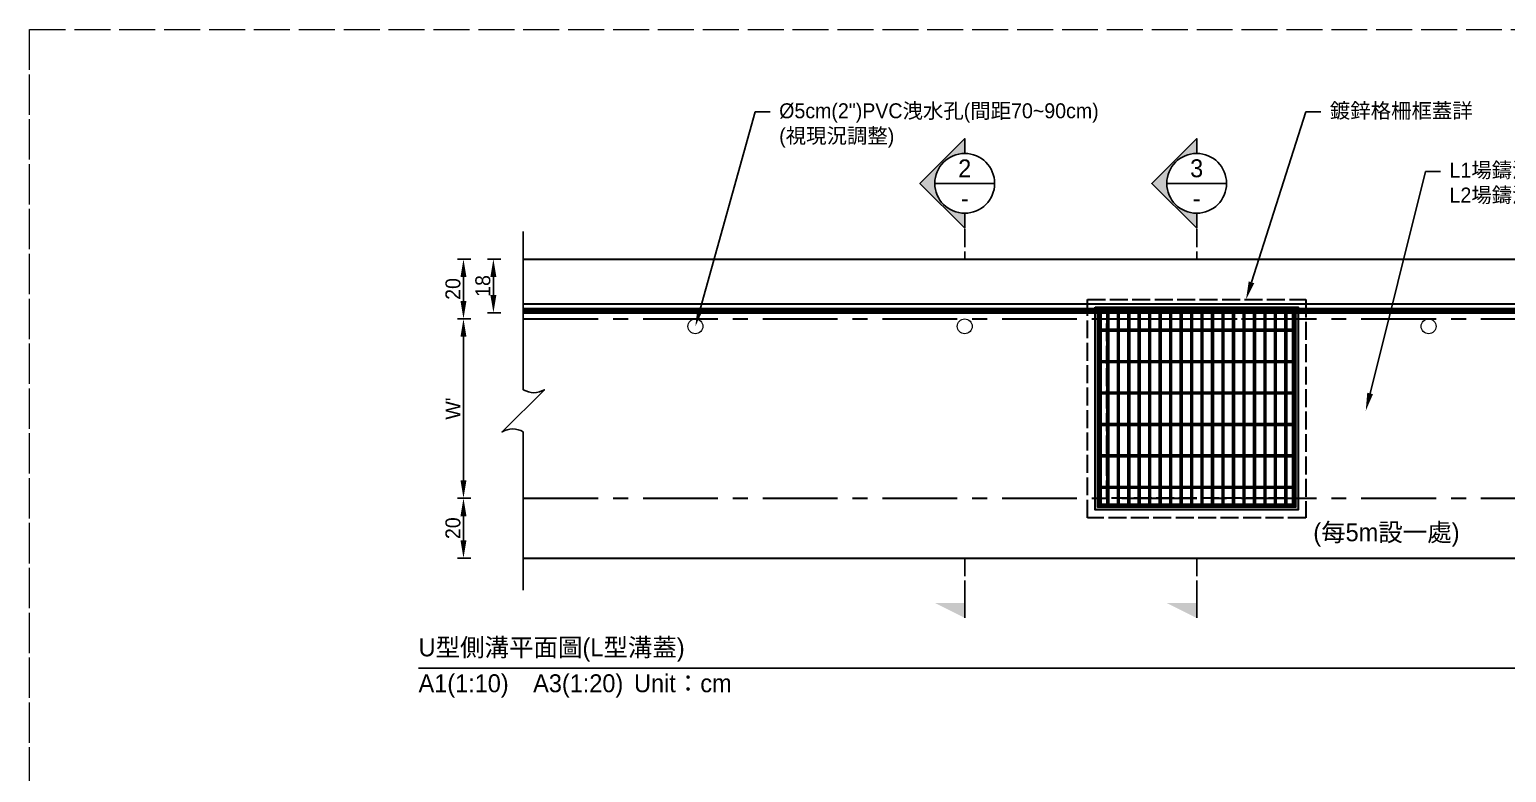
# Model space of a CAD drawing. Extents: x -8920 to 1950, y -2159 to 466.
# Drawn here: x -2640 to -2146.5, y -248.4 to 0 of the extents above; entities that cross this region are included whole.
import ezdxf
from ezdxf import colors
from ezdxf.entities.mleader import LeaderData, LeaderLine
from ezdxf.math import Vec2, Vec3

# ---------------------------------------------------------------- set-up
doc = ezdxf.new("R2010")
doc.units = 0
doc.header["$MEASUREMENT"] = 0
doc.linetypes.add('ACAD_ISO02W100', pattern=[15, 12, -3])
doc.linetypes.add('CENTERX2', pattern=[4, 2.5, -0.5, 0.5, -0.5])
doc.layers.add('一、4.基本-隱藏', color=9, linetype='ACAD_ISO02W100', lineweight=20, plot=False)
doc.layers.add('三、3.文字-註解文字', color=2, linetype='Continuous')
for name, color, linetype, lineweight in [('二、1.繪圖-既有設施', 8, 'Continuous', 20), ('二、2.繪圖-施作項目', 181, 'Continuous', 30), ('二、6.繪圖-其他施作項目', 35, 'Continuous', 30)]:
    doc.layers.add(name, color=color, linetype=linetype, lineweight=lineweight)
doc.styles.add('次圖名(詳圖)', font='MS PGothic.ttf', dxfattribs={"height": 6})
doc.styles.add('註解文字(詳圖)', font='MS PGothic.ttf', dxfattribs={"height": 5})
doc.dimstyles.new('註解文字(詳圖)', dxfattribs={"dimtxt": 5, "dimasz": 6, "dimexe": 2, "dimexo": 5, "dimgap": 1, "dimtad": 2, "dimzin": 0, "dimdsep": 46, "dimtxsty": '註解文字(詳圖)', "dimcen": 0.1, "dimclrd": 144, "dimclre": 144, "dimclrt": 256, "dimadec": 0, "dimazin": 0, "dimtfac": 1, "dimtofl": 0, "dimtmove": 0, "dimatfit": 3, "dimfxlon": 1, "dimtolj": 1, "dimtzin": 0, "dimlwd": -1, "dimlwe": -1, "dimarcsym": 1})
pattern_1 = [(45, (-3685.3608, 86.9043), (-2.65165, 2.65165), []), (45, (-3684.477, 86.9043), (-2.65165, 2.65165), []), (45, (-3683.593, 86.9043), (-2.65165, 2.65165), []), (45, (-3682.709, 86.9043), (-2.65165, 2.65165), [])]

# ---------------------------------------------------------------- blocks, each defined once
blk = doc.blocks.new('*D104')
at = {"layer": 'Defpoints', "color": 0, "transparency": 16777216}
for p in [(-2475, -76.75), (-2495, -96.75), (-2475, -96.75)]:
    blk.add_point(p, dxfattribs=at)
at = {"layer": '三、3.文字-註解文字', "color": 144, "transparency": 16777216}
for p, q in [((-2492.5, -76.75), (-2497, -76.75)), ((-2495, -82.75), (-2495, -90.75)), ((-2492.5, -96.75), (-2497, -96.75))]:
    blk.add_line(p, q, dxfattribs=at)
for points in [[(-2496, -82.75), (-2494, -82.75), (-2495, -76.75)], [(-2496, -90.75), (-2494, -90.75), (-2495, -96.75)]]:
    blk.add_solid(points, dxfattribs=at)
at = {"layer": '三、3.文字-註解文字', "transparency": 16777216, "insert": (-2498.5, -86.75), "char_height": 5, "attachment_point": 5, "rotation": 90, "style": '註解文字(詳圖)'}
blk.add_mtext('\\A1;20', dxfattribs=at)
blk = doc.blocks.new('*D105')
at = {"layer": 'Defpoints', "color": 0, "transparency": 16777216}
for p in [(-2475, -96.75), (-2495, -156.75), (-2475, -156.75)]:
    blk.add_point(p, dxfattribs=at)
at = {"layer": '三、3.文字-註解文字', "color": 144, "transparency": 16777216}
for p, q in [((-2492.5, -96.75), (-2497, -96.75)), ((-2495, -102.75), (-2495, -150.75)), ((-2492.5, -156.75), (-2497, -156.75))]:
    blk.add_line(p, q, dxfattribs=at)
for points in [[(-2496, -102.75), (-2494, -102.75), (-2495, -96.75)], [(-2496, -150.75), (-2494, -150.75), (-2495, -156.75)]]:
    blk.add_solid(points, dxfattribs=at)
at = {"layer": '三、3.文字-註解文字', "transparency": 16777216, "insert": (-2498.5, -126.75), "char_height": 5, "attachment_point": 5, "rotation": 90, "style": '註解文字(詳圖)'}
blk.add_mtext("\\A1;W'", dxfattribs=at)
blk = doc.blocks.new('*D106')
at = {"layer": 'Defpoints', "color": 0, "transparency": 16777216}
for p in [(-2475, -156.75), (-2495, -176.75), (-2475, -176.75)]:
    blk.add_point(p, dxfattribs=at)
at = {"layer": '三、3.文字-註解文字', "color": 144, "transparency": 16777216}
for p, q in [((-2492.5, -156.75), (-2497, -156.75)), ((-2495, -162.75), (-2495, -170.75)), ((-2492.5, -176.75), (-2497, -176.75))]:
    blk.add_line(p, q, dxfattribs=at)
for points in [[(-2496, -162.75), (-2494, -162.75), (-2495, -156.75)], [(-2496, -170.75), (-2494, -170.75), (-2495, -176.75)]]:
    blk.add_solid(points, dxfattribs=at)
at = {"layer": '三、3.文字-註解文字', "transparency": 16777216, "insert": (-2498.5, -166.75), "char_height": 5, "attachment_point": 5, "rotation": 90, "style": '註解文字(詳圖)'}
blk.add_mtext('\\A1;20', dxfattribs=at)
blk = doc.blocks.new('*D115')
at = {"layer": 'Defpoints', "color": 0, "transparency": 16777216}
for p in [(-2475, -76.75), (-2485, -94.75), (-2475, -94.75)]:
    blk.add_point(p, dxfattribs=at)
at = {"layer": '三、3.文字-註解文字', "color": 144, "transparency": 16777216}
for p, q in [((-2482.5, -76.75), (-2487, -76.75)), ((-2485, -82.75), (-2485, -88.75)), ((-2482.5, -94.75), (-2487, -94.75))]:
    blk.add_line(p, q, dxfattribs=at)
for points in [[(-2486, -82.75), (-2484, -82.75), (-2485, -76.75)], [(-2486, -88.75), (-2484, -88.75), (-2485, -94.75)]]:
    blk.add_solid(points, dxfattribs=at)
at = {"layer": '三、3.文字-註解文字', "transparency": 16777216, "insert": (-2488.5, -85.75), "char_height": 5, "attachment_point": 5, "rotation": 90, "style": '註解文字(詳圖)'}
blk.add_mtext('\\A1;18', dxfattribs=at)

msp = doc.modelspace()

# ---------------------------------------------------------------- hatches: boundary and pattern name
at = {"layer": '三、3.文字-註解文字'}
h = msp.add_hatch(color=256, dxfattribs=at)
h.dxf.hatch_style = 1
h.paths.add_polyline_path([(-2327.5, -36.443), (-2342.5, -51.443), (-2327.5, -66.443), (-2327.5, -61.443, -0.4142136), (-2337.5, -51.443, -0.4142136), (-2327.5, -41.443)])
h = msp.add_hatch(color=256, dxfattribs=at)
h.dxf.hatch_style = 1
h.paths.add_polyline_path([(-2250, -36.443), (-2265, -51.443), (-2250, -66.443), (-2250, -61.443, -0.4142136), (-2260, -51.443, -0.4142136), (-2250, -41.443)])
h = msp.add_hatch(color=256, dxfattribs=at)
h.dxf.hatch_style = 1
h.paths.add_polyline_path([(-2337.5, -191.75), (-2327.5, -196.75), (-2327.5, -191.75)])
h = msp.add_hatch(color=256, dxfattribs=at)
h.dxf.hatch_style = 1
h.paths.add_polyline_path([(-2260, -191.75), (-2250, -196.75), (-2250, -191.75)])
at = {"layer": '二、6.繪圖-其他施作項目'}
h = msp.add_hatch(color=256, dxfattribs=at)
h.dxf.hatch_style = 1
h.paths.add_polyline_path([(-2283.9, -160.65), (-2216.1, -160.65), (-2216.1, -92.85), (-2283.9, -92.85)])
h.paths.add_polyline_path([(-2283, -159.75), (-2217, -159.75), (-2217, -93.75), (-2283, -93.75)], flags=16)
h = msp.add_hatch(dxfattribs=at)
h.set_pattern_fill('ANSI34', color=256, scale=5)
h.set_pattern_definition(pattern_1)
h.paths.add_polyline_path([(-2218, -100.25), (-2282, -100.25), (-2282, -100.75), (-2218, -100.75)])
h = msp.add_hatch(dxfattribs=at)
h.set_pattern_fill('ANSI34', color=256, scale=5)
h.set_pattern_definition(pattern_1)
h.paths.add_polyline_path([(-2218, -110.75), (-2282, -110.75), (-2282, -111.25), (-2218, -111.25)])
h = msp.add_hatch(dxfattribs=at)
h.set_pattern_fill('ANSI34', color=256, scale=5)
h.set_pattern_definition(pattern_1)
h.paths.add_polyline_path([(-2218, -121.25), (-2282, -121.25), (-2282, -121.75), (-2218, -121.75)])
h = msp.add_hatch(dxfattribs=at)
h.set_pattern_fill('ANSI34', color=256, scale=5)
h.set_pattern_definition(pattern_1)
h.paths.add_polyline_path([(-2218, -131.75), (-2282, -131.75), (-2282, -132.25), (-2218, -132.25)])
h = msp.add_hatch(dxfattribs=at)
h.set_pattern_fill('ANSI34', color=256, scale=5)
h.set_pattern_definition(pattern_1)
h.paths.add_polyline_path([(-2218, -142.25), (-2282, -142.25), (-2282, -142.75), (-2218, -142.75)])
h = msp.add_hatch(dxfattribs=at)
h.set_pattern_fill('ANSI34', color=256, scale=5)
h.set_pattern_definition(pattern_1)
h.paths.add_polyline_path([(-2218, -152.75), (-2282, -152.75), (-2282, -153.25), (-2218, -153.25)])

# ---------------------------------------------------------------- linework, layer by layer
at = {"layer": '一、4.基本-隱藏'}
for points in [[(-2640, 0), (-1860, 0), (-1860, -253.5), (-2640, -253.5)], [(-2640, 0), (-1860, 0), (-1860, -507), (-2640, -507)], [(-2640, 0), (-1860, 0), (-1860, -507), (-2640, -507)]]:
    msp.add_lwpolyline(points, close=True, dxfattribs=at)
at = {"layer": '三、3.文字-註解文字'}
for points in [[(-2327.5, -41.443), (-2327.5, -36.443), (-2342.5, -51.443), (-2327.5, -66.443), (-2327.5, -61.443)], [(-2250, -41.443), (-2250, -36.443), (-2265, -51.443), (-2250, -66.443), (-2250, -61.443)], [(-2337.5, -51.443), (-2317.5, -51.443)], [(-2260, -51.443), (-2240, -51.443)], [(-2327.5, -196.75), (-2327.5, -186.75)], [(-2250, -196.75), (-2250, -186.75)], [(-2510, -213.5), (-1990, -213.5)]]:
    msp.add_lwpolyline(points, dxfattribs=at)
msp.add_lwpolyline([(-2475, -187.5), (-2475, -134.571, 0.2828427), (-2482.071, -134.571), (-2467.929, -120.429, -0.2828427), (-2475, -120.429), (-2475, -67.5)], format="xyb", dxfattribs=at)
at = {"layer": '三、3.文字-註解文字', "linetype": 'ACAD_ISO02W100', "ltscale": 0.5}
for points in [[(-2327.5, -66.75), (-2327.5, -76.75)], [(-2250, -66.75), (-2250, -76.75)], [(-2327.5, -176.75), (-2327.5, -186.75)], [(-2250, -176.75), (-2250, -186.75)]]:
    msp.add_lwpolyline(points, dxfattribs=at)
at = {"layer": '三、3.文字-註解文字'}
for centre in [(-2327.5, -51.443), (-2250, -51.443)]:
    msp.add_circle(centre, 10, dxfattribs=at)
at = {"layer": '二、1.繪圖-既有設施'}
for centre in [(-2417.5, -99.25), (-2327.5, -99.25), (-2172.5, -99.25)]:
    msp.add_circle(centre, 2.5, dxfattribs=at)
at = {"layer": '二、2.繪圖-施作項目'}
for points in [[(-2475, -76.75), (-2025, -76.75)], [(-2475, -91.75), (-2025, -91.75)], [(-2475, -93.25), (-2025, -93.25)], [(-2475, -94), (-2025, -94)], [(-2475, -94.375), (-2025, -94.375)], [(-2475, -94.75), (-2025, -94.75)], [(-2475, -176.75), (-2025, -176.75)]]:
    msp.add_lwpolyline(points, dxfattribs=at)
at = {"layer": '二、2.繪圖-施作項目', "linetype": 'CENTERX2', "ltscale": 10}
for points in [[(-2475, -96.75), (-2025, -96.75)], [(-2475, -156.75), (-2025, -156.75)]]:
    msp.add_lwpolyline(points, dxfattribs=at)
at = {"layer": '二、6.繪圖-其他施作項目', "linetype": 'ACAD_ISO02W100', "ltscale": 0.5}
for points in [[(-2286.5, -90.25), (-2213.5, -90.25), (-2213.5, -163.25), (-2286.5, -163.25)], [(-2280, -96.75), (-2220, -96.75), (-2220, -156.75), (-2280, -156.75)]]:
    msp.add_lwpolyline(points, close=True, dxfattribs=at)
at = {"layer": '二、6.繪圖-其他施作項目'}
for points in [[(-2283.9, -92.85), (-2216.1, -92.85), (-2216.1, -160.65), (-2283.9, -160.65)], [(-2283, -93.75), (-2217, -93.75), (-2217, -159.75), (-2283, -159.75)], [(-2282.5, -94.25), (-2217.5, -94.25), (-2217.5, -159.25), (-2282.5, -159.25)]]:
    msp.add_lwpolyline(points, close=True, dxfattribs=at)
for points in [[(-2282.5, -94.25), (-2217.5, -94.25)], [(-2282.5, -94.25), (-2282.5, -159.25)], [(-2282, -94.25), (-2282, -159.25)], [(-2282, -94.75), (-2218, -94.75)], [(-2280, -94.75), (-2280, -100.25)], [(-2279.5, -94.75), (-2279.5, -100.25)], [(-2276.5, -94.75), (-2276.5, -100.25)], [(-2276, -94.75), (-2276, -100.25)], [(-2273, -94.75), (-2273, -100.25)], [(-2272.5, -94.75), (-2272.5, -100.25)], [(-2269.5, -94.75), (-2269.5, -100.25)], [(-2269, -94.75), (-2269, -100.25)], [(-2266, -94.75), (-2266, -100.25)], [(-2265.5, -94.75), (-2265.5, -100.25)], [(-2262.5, -94.75), (-2262.5, -100.25)], [(-2262, -94.75), (-2262, -100.25)], [(-2259, -94.75), (-2259, -100.25)], [(-2258.5, -94.75), (-2258.5, -100.25)], [(-2255.5, -94.75), (-2255.5, -100.25)], [(-2255, -94.75), (-2255, -100.25)], [(-2252, -94.75), (-2252, -100.25)], [(-2251.5, -94.75), (-2251.5, -100.25)], [(-2248.5, -94.75), (-2248.5, -100.25)], [(-2248, -94.75), (-2248, -100.25)], [(-2245, -94.75), (-2245, -100.25)], [(-2244.5, -94.75), (-2244.5, -100.25)], [(-2241.5, -94.75), (-2241.5, -100.25)], [(-2241, -94.75), (-2241, -100.25)], [(-2238, -94.75), (-2238, -100.25)], [(-2237.5, -94.75), (-2237.5, -100.25)], [(-2234.5, -94.75), (-2234.5, -100.25)], [(-2234, -94.75), (-2234, -100.25)], [(-2231, -94.75), (-2231, -100.25)], [(-2230.5, -94.75), (-2230.5, -100.25)], [(-2227.5, -94.75), (-2227.5, -100.25)], [(-2227, -94.75), (-2227, -100.25)], [(-2224, -94.75), (-2224, -100.25)], [(-2223.5, -94.75), (-2223.5, -100.25)], [(-2220.5, -94.75), (-2220.5, -100.25)], [(-2220, -94.75), (-2220, -100.25)], [(-2218, -94.25), (-2218, -159.25)], [(-2217.5, -94.25), (-2217.5, -159.25)], [(-2282, -100.25), (-2218, -100.25)], [(-2282, -100.75), (-2218, -100.75)], [(-2280, -100.75), (-2280, -110.75)], [(-2279.5, -100.75), (-2279.5, -110.75)], [(-2276.5, -100.75), (-2276.5, -110.75)], [(-2276, -100.75), (-2276, -110.75)], [(-2273, -100.75), (-2273, -110.75)], [(-2272.5, -100.75), (-2272.5, -110.75)], [(-2269.5, -100.75), (-2269.5, -110.75)], [(-2269, -100.75), (-2269, -110.75)], [(-2266, -100.75), (-2266, -110.75)], [(-2265.5, -100.75), (-2265.5, -110.75)], [(-2262.5, -100.75), (-2262.5, -110.75)], [(-2262, -100.75), (-2262, -110.75)], [(-2259, -100.75), (-2259, -110.75)], [(-2258.5, -100.75), (-2258.5, -110.75)], [(-2255.5, -100.75), (-2255.5, -110.75)], [(-2255, -100.75), (-2255, -110.75)], [(-2252, -100.75), (-2252, -110.75)], [(-2251.5, -100.75), (-2251.5, -110.75)], [(-2248.5, -100.75), (-2248.5, -110.75)], [(-2248, -100.75), (-2248, -110.75)], [(-2245, -100.75), (-2245, -110.75)], [(-2244.5, -100.75), (-2244.5, -110.75)], [(-2241.5, -100.75), (-2241.5, -110.75)], [(-2241, -100.75), (-2241, -110.75)], [(-2238, -100.75), (-2238, -110.75)], [(-2237.5, -100.75), (-2237.5, -110.75)], [(-2234.5, -100.75), (-2234.5, -110.75)], [(-2234, -100.75), (-2234, -110.75)], [(-2231, -100.75), (-2231, -110.75)], [(-2230.5, -100.75), (-2230.5, -110.75)], [(-2227.5, -100.75), (-2227.5, -110.75)], [(-2227, -100.75), (-2227, -110.75)], [(-2224, -100.75), (-2224, -110.75)], [(-2223.5, -100.75), (-2223.5, -110.75)], [(-2220.5, -100.75), (-2220.5, -110.75)], [(-2220, -100.75), (-2220, -110.75)], [(-2282, -110.75), (-2218, -110.75)], [(-2282, -111.25), (-2218, -111.25)], [(-2280, -111.25), (-2280, -121.25)], [(-2279.5, -111.25), (-2279.5, -121.25)], [(-2276.5, -111.25), (-2276.5, -121.25)], [(-2276, -111.25), (-2276, -121.25)], [(-2273, -111.25), (-2273, -121.25)], [(-2272.5, -111.25), (-2272.5, -121.25)], [(-2269.5, -111.25), (-2269.5, -121.25)], [(-2269, -111.25), (-2269, -121.25)], [(-2266, -111.25), (-2266, -121.25)], [(-2265.5, -111.25), (-2265.5, -121.25)], [(-2262.5, -111.25), (-2262.5, -121.25)], [(-2262, -111.25), (-2262, -121.25)], [(-2259, -111.25), (-2259, -121.25)], [(-2258.5, -111.25), (-2258.5, -121.25)], [(-2255.5, -111.25), (-2255.5, -121.25)], [(-2255, -111.25), (-2255, -121.25)], [(-2252, -111.25), (-2252, -121.25)], [(-2251.5, -111.25), (-2251.5, -121.25)], [(-2248.5, -111.25), (-2248.5, -121.25)], [(-2248, -111.25), (-2248, -121.25)], [(-2245, -111.25), (-2245, -121.25)], [(-2244.5, -111.25), (-2244.5, -121.25)], [(-2241.5, -111.25), (-2241.5, -121.25)], [(-2241, -111.25), (-2241, -121.25)], [(-2238, -111.25), (-2238, -121.25)], [(-2237.5, -111.25), (-2237.5, -121.25)], [(-2234.5, -111.25), (-2234.5, -121.25)], [(-2234, -111.25), (-2234, -121.25)], [(-2231, -111.25), (-2231, -121.25)], [(-2230.5, -111.25), (-2230.5, -121.25)], [(-2227.5, -111.25), (-2227.5, -121.25)], [(-2227, -111.25), (-2227, -121.25)], [(-2224, -111.25), (-2224, -121.25)], [(-2223.5, -111.25), (-2223.5, -121.25)], [(-2220.5, -111.25), (-2220.5, -121.25)], [(-2220, -111.25), (-2220, -121.25)], [(-2282, -121.25), (-2218, -121.25)], [(-2282, -121.75), (-2218, -121.75)], [(-2280, -121.75), (-2280, -131.75)], [(-2279.5, -121.75), (-2279.5, -131.75)], [(-2276.5, -121.75), (-2276.5, -131.75)], [(-2276, -121.75), (-2276, -131.75)], [(-2273, -121.75), (-2273, -131.75)], [(-2272.5, -121.75), (-2272.5, -131.75)], [(-2269.5, -121.75), (-2269.5, -131.75)], [(-2269, -121.75), (-2269, -131.75)], [(-2266, -121.75), (-2266, -131.75)], [(-2265.5, -121.75), (-2265.5, -131.75)], [(-2262.5, -121.75), (-2262.5, -131.75)], [(-2262, -121.75), (-2262, -131.75)], [(-2259, -121.75), (-2259, -131.75)], [(-2258.5, -121.75), (-2258.5, -131.75)], [(-2255.5, -121.75), (-2255.5, -131.75)], [(-2255, -121.75), (-2255, -131.75)], [(-2252, -121.75), (-2252, -131.75)], [(-2251.5, -121.75), (-2251.5, -131.75)], [(-2248.5, -121.75), (-2248.5, -131.75)], [(-2248, -121.75), (-2248, -131.75)], [(-2245, -121.75), (-2245, -131.75)], [(-2244.5, -121.75), (-2244.5, -131.75)], [(-2241.5, -121.75), (-2241.5, -131.75)], [(-2241, -121.75), (-2241, -131.75)], [(-2238, -121.75), (-2238, -131.75)], [(-2237.5, -121.75), (-2237.5, -131.75)], [(-2234.5, -121.75), (-2234.5, -131.75)], [(-2234, -121.75), (-2234, -131.75)], [(-2231, -121.75), (-2231, -131.75)], [(-2230.5, -121.75), (-2230.5, -131.75)], [(-2227.5, -121.75), (-2227.5, -131.75)], [(-2227, -121.75), (-2227, -131.75)], [(-2224, -121.75), (-2224, -131.75)], [(-2223.5, -121.75), (-2223.5, -131.75)], [(-2220.5, -121.75), (-2220.5, -131.75)], [(-2220, -121.75), (-2220, -131.75)], [(-2282, -131.75), (-2218, -131.75)], [(-2282, -132.25), (-2218, -132.25)], [(-2280, -132.25), (-2280, -142.25)], [(-2279.5, -132.25), (-2279.5, -142.25)], [(-2276.5, -132.25), (-2276.5, -142.25)], [(-2276, -132.25), (-2276, -142.25)], [(-2273, -132.25), (-2273, -142.25)], [(-2272.5, -132.25), (-2272.5, -142.25)], [(-2269.5, -132.25), (-2269.5, -142.25)], [(-2269, -132.25), (-2269, -142.25)], [(-2266, -132.25), (-2266, -142.25)], [(-2265.5, -132.25), (-2265.5, -142.25)], [(-2262.5, -132.25), (-2262.5, -142.25)], [(-2262, -132.25), (-2262, -142.25)], [(-2259, -132.25), (-2259, -142.25)], [(-2258.5, -132.25), (-2258.5, -142.25)], [(-2255.5, -132.25), (-2255.5, -142.25)], [(-2255, -132.25), (-2255, -142.25)], [(-2252, -132.25), (-2252, -142.25)], [(-2251.5, -132.25), (-2251.5, -142.25)], [(-2248.5, -132.25), (-2248.5, -142.25)], [(-2248, -132.25), (-2248, -142.25)], [(-2245, -132.25), (-2245, -142.25)], [(-2244.5, -132.25), (-2244.5, -142.25)], [(-2241.5, -132.25), (-2241.5, -142.25)], [(-2241, -132.25), (-2241, -142.25)], [(-2238, -132.25), (-2238, -142.25)], [(-2237.5, -132.25), (-2237.5, -142.25)], [(-2234.5, -132.25), (-2234.5, -142.25)], [(-2234, -132.25), (-2234, -142.25)], [(-2231, -132.25), (-2231, -142.25)], [(-2230.5, -132.25), (-2230.5, -142.25)], [(-2227.5, -132.25), (-2227.5, -142.25)], [(-2227, -132.25), (-2227, -142.25)], [(-2224, -132.25), (-2224, -142.25)], [(-2223.5, -132.25), (-2223.5, -142.25)], [(-2220.5, -132.25), (-2220.5, -142.25)], [(-2220, -132.25), (-2220, -142.25)], [(-2282, -142.25), (-2218, -142.25)], [(-2282, -142.75), (-2218, -142.75)], [(-2280, -142.75), (-2280, -152.75)], [(-2279.5, -142.75), (-2279.5, -152.75)], [(-2276.5, -142.75), (-2276.5, -152.75)], [(-2276, -142.75), (-2276, -152.75)], [(-2273, -142.75), (-2273, -152.75)], [(-2272.5, -142.75), (-2272.5, -152.75)], [(-2269.5, -142.75), (-2269.5, -152.75)], [(-2269, -142.75), (-2269, -152.75)], [(-2266, -142.75), (-2266, -152.75)], [(-2265.5, -142.75), (-2265.5, -152.75)], [(-2262.5, -142.75), (-2262.5, -152.75)], [(-2262, -142.75), (-2262, -152.75)], [(-2259, -142.75), (-2259, -152.75)], [(-2258.5, -142.75), (-2258.5, -152.75)], [(-2255.5, -142.75), (-2255.5, -152.75)], [(-2255, -142.75), (-2255, -152.75)], [(-2252, -142.75), (-2252, -152.75)], [(-2251.5, -142.75), (-2251.5, -152.75)], [(-2248.5, -142.75), (-2248.5, -152.75)], [(-2248, -142.75), (-2248, -152.75)], [(-2245, -142.75), (-2245, -152.75)], [(-2244.5, -142.75), (-2244.5, -152.75)], [(-2241.5, -142.75), (-2241.5, -152.75)], [(-2241, -142.75), (-2241, -152.75)], [(-2238, -142.75), (-2238, -152.75)], [(-2237.5, -142.75), (-2237.5, -152.75)], [(-2234.5, -142.75), (-2234.5, -152.75)], [(-2234, -142.75), (-2234, -152.75)], [(-2231, -142.75), (-2231, -152.75)], [(-2230.5, -142.75), (-2230.5, -152.75)], [(-2227.5, -142.75), (-2227.5, -152.75)], [(-2227, -142.75), (-2227, -152.75)], [(-2224, -142.75), (-2224, -152.75)], [(-2223.5, -142.75), (-2223.5, -152.75)], [(-2220.5, -142.75), (-2220.5, -152.75)], [(-2220, -142.75), (-2220, -152.75)], [(-2282, -152.75), (-2218, -152.75)], [(-2282, -153.25), (-2218, -153.25)], [(-2280, -153.25), (-2280, -158.75)], [(-2279.5, -153.25), (-2279.5, -158.75)], [(-2276.5, -153.25), (-2276.5, -158.75)], [(-2276, -153.25), (-2276, -158.75)], [(-2273, -153.25), (-2273, -158.75)], [(-2272.5, -153.25), (-2272.5, -158.75)], [(-2269.5, -153.25), (-2269.5, -158.75)], [(-2269, -153.25), (-2269, -158.75)], [(-2266, -153.25), (-2266, -158.75)], [(-2265.5, -153.25), (-2265.5, -158.75)], [(-2262.5, -153.25), (-2262.5, -158.75)], [(-2262, -153.25), (-2262, -158.75)], [(-2259, -153.25), (-2259, -158.75)], [(-2258.5, -153.25), (-2258.5, -158.75)], [(-2255.5, -153.25), (-2255.5, -158.75)], [(-2255, -153.25), (-2255, -158.75)], [(-2252, -153.25), (-2252, -158.75)], [(-2251.5, -153.25), (-2251.5, -158.75)], [(-2248.5, -153.25), (-2248.5, -158.75)], [(-2248, -153.25), (-2248, -158.75)], [(-2245, -153.25), (-2245, -158.75)], [(-2244.5, -153.25), (-2244.5, -158.75)], [(-2241.5, -153.25), (-2241.5, -158.75)], [(-2241, -153.25), (-2241, -158.75)], [(-2238, -153.25), (-2238, -158.75)], [(-2237.5, -153.25), (-2237.5, -158.75)], [(-2234.5, -153.25), (-2234.5, -158.75)], [(-2234, -153.25), (-2234, -158.75)], [(-2231, -153.25), (-2231, -158.75)], [(-2230.5, -153.25), (-2230.5, -158.75)], [(-2227.5, -153.25), (-2227.5, -158.75)], [(-2227, -153.25), (-2227, -158.75)], [(-2224, -153.25), (-2224, -158.75)], [(-2223.5, -153.25), (-2223.5, -158.75)], [(-2220.5, -153.25), (-2220.5, -158.75)], [(-2220, -153.25), (-2220, -158.75)], [(-2282.5, -159.25), (-2217.5, -159.25)], [(-2282, -158.75), (-2218, -158.75)]]:
    msp.add_lwpolyline(points, dxfattribs=at)

# ---------------------------------------------------------------- texts
at = {"layer": '三、3.文字-註解文字', "char_height": 6}
for s, width, gutter_width, insert, attachment_point, style in [('2', 6.60394, 25, (-2327.5, -46.443), 5, '註解文字(詳圖)'), ('3', 6.60394, 25, (-2250, -46.443), 5, '註解文字(詳圖)'), ('-', 6.60394, 25, (-2327.5, -56.443), 5, '註解文字(詳圖)'), ('-', 6.60394, 25, (-2250, -56.443), 5, '註解文字(詳圖)'), ('(每5m設一處)', 52.41253, 30, (-2186.595, -169.02), 5, '註解文字(詳圖)'), ('{\\fMS PGothic|b0|i0|c128|p34;U型側溝平面圖(}L{\\fMS PGothic|b0|i0|c128|p34;型溝蓋)}', 138.66243, 15, (-2510, -207.5), 4, '次圖名(詳圖)'), ('A1(1:10)\u3000A3(1:20){\\fMS PGothic|b0|i0|c128|p34;^IUnit：cm}', 136.03259, 15, (-2510, -219.5), 4, '次圖名(詳圖)')]:
    msp.add_mtext_dynamic_manual_height_columns(s, width=width, gutter_width=gutter_width, heights=[0], dxfattribs=dict(at, insert=insert, attachment_point=attachment_point, style=style))

# ---------------------------------------------------------------- dimensions: what is measured, and where the dimension line sits
at = {"layer": '三、3.文字-註解文字'}
for base, p1, p2, text, picture, middle in [((-2495, -96.75), (-2475, -76.75), (-2475, -96.75), '20', '*D104', (-2498.5, -86.75)), ((-2485, -94.75), (-2475, -76.75), (-2475, -94.75), '18', '*D115', (-2488.5, -85.75)), ((-2495, -156.75), (-2475, -96.75), (-2475, -156.75), "W'", '*D105', (-2498.5, -126.75)), ((-2495, -176.75), (-2475, -156.75), (-2475, -176.75), '20', '*D106', (-2498.5, -166.75))]:
    dim = msp.add_linear_dim(base=base, p1=p1, p2=p2, angle=90, text=text, dimstyle='註解文字(詳圖)', dxfattribs=at)
    dim.commit()
    dim.dimension.update_dxf_attribs({"geometry": picture, "text_midpoint": middle})

# ---------------------------------------------------------------- leaders
ml = msp.add_multileader_mtext('Standard', dxfattribs=at)
ml.set_content('{\\fMS PGothic|b0|i0|c128|p34;%%C5cm}(2")PVC洩水孔(間距70~90cm)\\P(視現況調整)', color=256, style='註解文字(詳圖)')
ml.set_leader_properties(color=144, linetype='ByLayer', lineweight=-1)
ml.build(insert=Vec2(0, 0))
ml.multileader.update_dxf_attribs({"dogleg_length": 5, "arrow_head_size": 6})
ctx = ml.context
ctx.base_point, ctx.char_height, ctx.arrow_head_size, ctx.landing_gap_size, ctx.plane_origin = Vec3(-2392.5, -27.5), 5, 6, 3, Vec3(-2417.5, -110)
notes = []
notes.append((ctx, [(0, (1, 1, 0), (-2397.5, -27.5), (1, 0), 5, [(0, [(-2417.5, -99.25)], 0, [])])]))
ctx.mtext.insert, ctx.mtext.flow_direction = Vec3(-2389.5, -24.673), 5
ml = msp.add_multileader_mtext('Standard', dxfattribs=at)
ml.set_content('鍍鋅格柵框蓋詳', color=256, style='註解文字(詳圖)')
ml.set_leader_properties(color=144, linetype='ByLayer', lineweight=-1)
ml.build(insert=Vec2(0, 0))
ml.multileader.update_dxf_attribs({"dogleg_length": 5, "arrow_head_size": 6})
ctx = ml.context
ctx.base_point, ctx.char_height, ctx.arrow_head_size, ctx.landing_gap_size, ctx.plane_origin = Vec3(-2208.5, -27.5), 5, 6, 3, Vec3(-2233.5, -101)
notes.append((ctx, [(0, (1, 1, 0), (-2213.5, -27.5), (1, 0), 5, [(0, [(-2233.5, -90.25)], 0, [])])]))
ctx.mtext.insert, ctx.mtext.flow_direction = Vec3(-2205.5, -24.645), 5
ml = msp.add_multileader_mtext('Standard', dxfattribs=at)
ml.set_content('L{\\fMS PGothic|b0|i0|c128|p34;1場鑄溝蓋板(280kgf/cm²混凝土)或\\P}L{\\fMS PGothic|b0|i0|c128|p34;2場鑄溝蓋板(280kgf/cm²混凝土)詳}', color=256, style='註解文字(詳圖)')
ml.set_leader_properties(color=144, linetype='ByLayer', lineweight=-1)
ml.build(insert=Vec2(0, 0))
ml.multileader.update_dxf_attribs({"dogleg_length": 5, "arrow_head_size": 6})
ctx = ml.context
ctx.base_point, ctx.char_height, ctx.arrow_head_size, ctx.landing_gap_size, ctx.plane_origin = Vec3(-2168.5, -47.5), 5, 6, 3, Vec3(-2193.5, -127.5)
notes.append((ctx, [(0, (1, 1, 0), (-2173.5, -47.5), (1, 0), 5, [(0, [(-2193.5, -127.5)], 0, [])])]))
ctx.mtext.insert, ctx.mtext.flow_direction = Vec3(-2165.5, -44.517), 5
for ctx, leaders in notes:
    for number, flags, end, landing, length, lines in leaders:
        leader = LeaderData()
        leader.index, (leader.has_last_leader_line, leader.has_dogleg_vector, leader.attachment_direction) = number, flags
        leader.last_leader_point, leader.dogleg_vector, leader.dogleg_length = Vec3(end), Vec3(landing), length
        for number, points, colour, breaks in lines:
            line = LeaderLine()
            line.index, line.vertices, line.color, line.breaks = number, Vec3.list(points), colors.encode_raw_color(colour), breaks
            leader.lines.append(line)
        ctx.leaders.append(leader)

doc.saveas('drawing.dxf')
